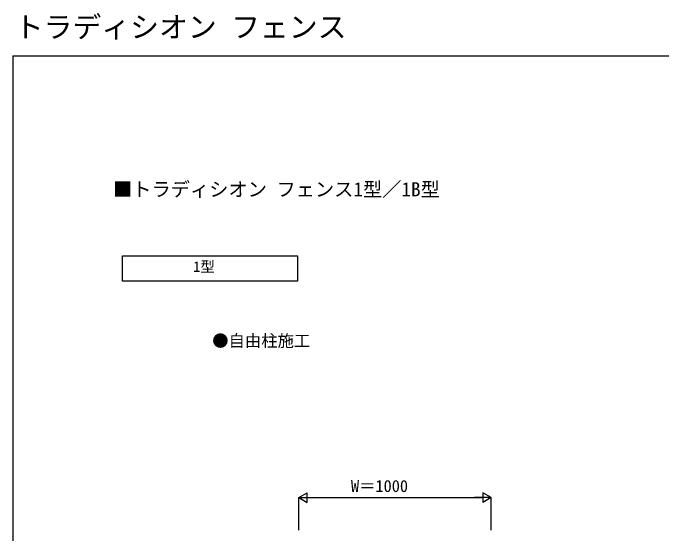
# Model space of a CAD drawing. Units: millimetres, scale not verified. Extents: x -4375 to 4375, y -6499 to 6473.
# Drawn here: x -4375 to -1004, y 3770 to 6473 of the extents above; entities that cross this region are included whole.
import ezdxf
from ezdxf.enums import TextEntityAlignment as Align

# ---------------------------------------------------------------- set-up
doc = ezdxf.new("R2010")
doc.units = ezdxf.units.MM
doc.header["$LTSCALE"] = 30
for name, color, linetype in [('0-1_USER1', 3, 'Continuous'), ('0-3_YKK_D', 6, 'Continuous'), ('0-4_YKK_ZWAK', 7, 'Continuous')]:
    doc.layers.add(name, color=color, linetype=linetype)
doc.styles.add('ＭＳ ゴシック', font='')
doc.styles.get('ＭＳ ゴシック').set_extended_font_data('MS Gothic')

msp = doc.modelspace()

# ---------------------------------------------------------------- linework, layer by layer
at = {"layer": '0-1_USER1'}
msp.add_lwpolyline([(-3804.84, 5209.91), (-2894.96, 5209.91), (-2894.96, 5079.63), (-3804.84, 5079.63)], close=True, dxfattribs=at)
at = {"layer": '0-3_YKK_D'}
for p, q in [((-2887.59, 3954.2), (-2844.29, 3979.2)), ((-2844.29, 3929.2), (-2844.29, 3979.2)), ((-1887.6, 3954.2), (-1930.9, 3979.2)), ((-1930.9, 3979.2), (-1930.9, 3929.2)), ((-2887.59, 3785.2), (-2887.59, 3955.2)), ((-2887.59, 3954.2), (-2844.29, 3929.2)), ((-2887.59, 3954.2), (-2800.99, 3954.2)), ((-2837.59, 3954.2), (-1937.6, 3954.2)), ((-1887.6, 3954.2), (-1974.2, 3954.2)), ((-1887.6, 3954.2), (-1930.9, 3929.2)), ((-1887.6, 3785.2), (-1887.6, 3955.2))]:
    msp.add_line(p, q, dxfattribs=at)
at = {"layer": '0-4_YKK_ZWAK'}
for q in [(-4375, -6499.3), (4375, 6250.7)]:
    msp.add_line((-4375, 6250.7), q, dxfattribs=at)

# ---------------------------------------------------------------- texts
at = {"layer": '0-1_USER1', "style": 'ＭＳ ゴシック'}
for s, height, p in [('トラディシオン フェンス', 110, (-4365.61, 6311.93)), ('■トラディシオン フェンス1型／1B型', 73.31, (-3854.36, 5497.63)), ('1型', 54.99, (-3437.78, 5110.37)), ('●自由柱施工', 62.32, (-3338.78, 4719.01))]:
    msp.add_text(s, height=height, dxfattribs=at).set_placement(p, align=Align.BOTTOM_LEFT)
at = {"layer": '0-3_YKK_D', "style": 'ＭＳ ゴシック'}
msp.add_text('W＝1000', height=62.32, dxfattribs=at).set_placement((-2617.24, 3964.2), align=Align.BOTTOM_LEFT)

doc.saveas('drawing.dxf')
